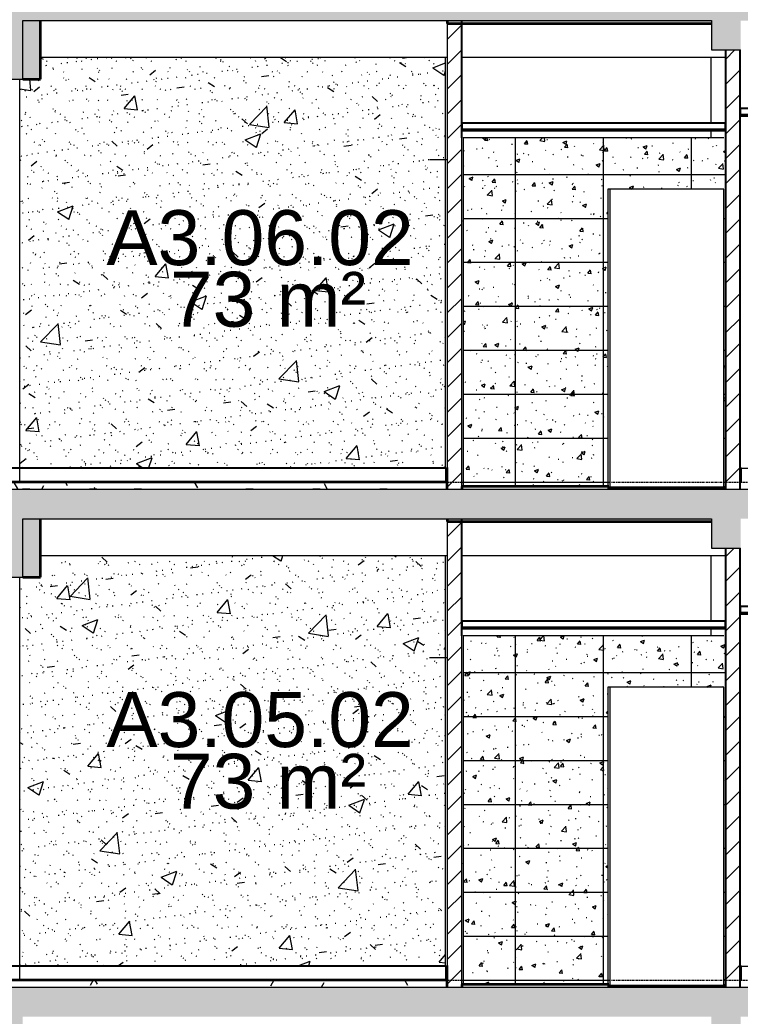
# Model space of a CAD drawing. Header units: millimetres. Extents: x 3451 to 201731, y -8641 to 35300.
# Drawn here: x 130876 to 135791, y 15555 to 22355 of the extents above; entities that cross this region are included whole.
import ezdxf

# ---------------------------------------------------------------- set-up
doc = ezdxf.new("R2010")
doc.units = ezdxf.units.MM
doc.linetypes.add('Centre', pattern=[31.75, 6.35, -4.7625, 15.875, -4.7625])
for name, color, linetype, lineweight in [('0-2', 50, 'Continuous', 5), ('A-AREA-IDEN', 2, 'Continuous', 9), ('A-CLNG-2', 250, 'Continuous', 25), ('A-CLNG-3', 7, 'Continuous', 9), ('A-CLNG-PATT-2', 9, 'Continuous', 9), ('A-DETL-GENF-1', 7, 'Continuous', 9), ('A-DETL-THIN', 151, 'Continuous', 9), ('A-DOOR', 31, 'Continuous', 9), ('A-DOOR-2', 50, 'Continuous', 18), ('A-FLOR-1', 10, 'Continuous', 35), ('A-FLOR-2', 7, 'Continuous', 9), ('A-FLOR-HRAL', 11, 'Continuous', 9), ('A-FLOR-HRAL-1', 253, 'Continuous', 9), ('A-FLOR-HRAL-2', 53, 'Continuous', 18), ('A-FLOR-LEVL-2', 51, 'Centre', 9), ('A-FLOR-PATT-1', 7, 'Continuous', 9), ('A-FLOR-PATT-4', 67, 'Continuous', 9), ('A-GLAZ-CURT', 52, 'Continuous', 9), ('A-GLAZ-CURT-2', 7, 'Continuous', 9), ('A-GLAZ-CURT-3', 50, 'Continuous', 18), ('A-WALL-2', 250, 'Continuous', 25), ('A-WALL-3', 7, 'Continuous', 9), ('A-WALL-PATT-2', 9, 'Continuous', 9), ('I-WALL-1', 7, 'Continuous', 9), ('S-BEAM-1', 12, 'Continuous', 5), ('S-BEAM-2', 10, 'Continuous', 35), ('S-BEAM-3', 7, 'Continuous', 9), ('S-COLS', 52, 'Continuous', 9)]:
    doc.layers.add(name, color=color, linetype=linetype, lineweight=lineweight)
doc.styles.add('Arial_1', font='arial.ttf', dxfattribs={"height": 375})
pattern_1 = [(45, (-51987.05, 14125), (-84.8528, 84.8528), [])]
pattern_2 = [(0, (-51987.05, 14125), (609.6, 152.4), [50.292, -406.908, 50.292, -406.908, -2438.4]), (0, (-51987.05, 14125), (609.6, 152.4), [-914.4, 50.292, -864.108, 50.292, -406.908, -1066.8]), (0, (-51987.05, 14125), (609.6, 152.4), [-2286, 50.292, -254.508, 50.292, -711.708]), (120, (-51758.45, 14201.2), (-436.7823, 451.7291), [50.292, -406.908, 50.292, -2845.308]), (120, (-51758.45, 14201.2), (-436.7823, 451.7291), [-507.492, -406.908, 50.292, -864.108, -1524]), (120, (-51758.45, 14201.2), (-436.7823, 451.7291), [-1828.8, 50.292, -406.908, 50.292, -1016.508]), (120, (-51758.45, 14201.2), (-436.7823, 451.7291), [-2336.292, -254.508, 50.292, -711.708]), (240, (-51682.25, 14506), (-172.8177, -604.1291), [50.292, -406.908, 50.292, -406.908, -2438.4]), (240, (-51682.25, 14506), (-172.8177, -604.1291), [-914.4, 50.292, -864.108, 50.292, -406.908, -1066.8]), (240, (-51682.25, 14506), (-172.8177, -604.1291), [-2286, 50.292, -254.508, 50.292, -711.708])]
pattern_3 = [(45, (-51987.05, 14125), (-53.033, 53.033), []), (135, (-51987.05, 14125), (-53.033, -53.033), [])]
pattern_4 = [(50, (-51987.05, 14125), (1093.104, -95.634), [114.3, -1257.3]), (355, (-51987, 14125), (-211.46, 1146.34), [91.44, -1005.84]), (100.451, (-51896, 14117), (881.656, 1050.7), [97.14, -1068.54]), (46.184, (-51987, 14429.8), (1626.475, -252.26), [171.45, -1885.95]), (96.636, (-51851.5, 14408.8), (1424.42, 1484.57), [145.71, -1602.81]), (351.184, (-51987, 14429.8), (1424.43, 1484.55), [137.16, -1508.76]), (21, (-51834.65, 14353.6), (909.686, -613.59), [114.3, -1257.3]), (326, (-51834.7, 14353.6), (370.81, 1105.13), [91.44, -1005.84]), (71.451, (-51758.8, 14302.5), (1280.503, 491.53), [97.14, -1068.54]), (37.5, (-51987.05, 14125), (18.531, 507.33), [50.292, -943.356, 50.292, -970.788, -1009.65]), (37.5, (-51987.05, 14125), (18.531, 507.33), [-2014.728, 50.292, -959.358]), (7.5, (-51987.05, 14125), (400.918, 601.084), [50.292, -531.876, 50.292, -920.496, -384.81]), (7.5, (-51987.05, 14125), (400.918, 601.084), [-1552.956, 50.292, -334.518]), (327.5, (-52326.9, 14125), (813.545, -34.374), [50.292, -330.708, 50.292, -1138.428, -1577.34]), (327.5, (-52326.9, 14125), (813.545, -34.374), [-1569.72, 50.292, -1527.048]), (317.5, (-52479.3, 14125), (888.775, 152.56), [50.292, -445.008, 50.292, -739.14, -1120.14]), (317.5, (-52479.3, 14125), (888.775, 152.56), [-1284.73, 50.29, -1069.85])]
pattern_5 = [(37.5, (-51987.05, 14125), (-4.7995, 146.8239), [5.029, -110.795, 5.029, -124.511, -123.825]), (37.5, (-51987.05, 14125), (-4.7995, 146.8239), [-245.364, 5.029, -118.796]), (7.5, (-51987.05, 14125), (134.8574, 215.0472), [5.029, -57.455, 5.029, -99.365, -40.005]), (7.5, (-51987.05, 14125), (134.8574, 215.0472), [-166.878, 5.029, -34.976]), (327.5, (-52080.78, 14125), (237.29776, 0.4316), [5.029, -33.071, 5.029, -132.131, -179.07]), (327.5, (-52080.78, 14125), (237.29776, 0.4316), [-175.26, 5.029, -174.041]), (317.5, (-52080.78, 14125), (229.067, 66.8792), [5.029, -14.021, 5.029, -84.887, -102.87]), (317.5, (-52080.78, 14125), (229.067, 66.8792), [-108.966, 5.029, -97.841])]
pattern_6 = [(50, (-51987.05, 14125), (273.276, -23.909), [28.575, -314.325]), (355, (-51987.05, 14125), (-52.8646, 286.585), [22.86, -251.46]), (100.451, (-51964.28, 14123), (220.414, 262.6745), [24.285, -267.135]), (46.184, (-51987.05, 14201.2), (406.619, -63.0646), [42.862, -471.487]), (96.636, (-51953.17, 14195.94), (356.104, 371.141), [36.428, -400.703]), (351.184, (-51987.05, 14201.2), (356.107, 371.138), [34.29, -377.19]), (21, (-51948.95, 14182.15), (227.4212, -153.3982), [28.575, -314.325]), (326, (-51948.95, 14182.15), (92.7027, 276.282), [22.86, -251.46]), (71.451, (-51930, 14169.37), (320.1254, 122.8816), [24.285, -267.135]), (37.5, (-51987.05, 14125), (4.6325, 126.8326), [5.029, -243.383, 5.029, -250.241, -252.412]), (37.5, (-51987.05, 14125), (4.6325, 126.8326), [-503.682, 5.029, -247.383]), (7.5, (-51987.05, 14125), (100.2292, 150.2711), [5.029, -140.513, 5.029, -237.668, -96.202]), (7.5, (-51987.05, 14125), (100.2292, 150.2711), [-388.239, 5.029, -91.173]), (327.5, (-52072.01, 14125), (203.38684, -8.5935), [5.029, -90.221, 5.029, -292.151, -394.335]), (327.5, (-52072.01, 14125), (203.38684, -8.5935), [-392.43, 5.029, -389.306]), (317.5, (-52110.11, 14125), (222.1944, 38.1398), [5.029, -118.796, 5.029, -192.329, -280.035]), (317.5, (-52110.11, 14125), (222.1944, 38.1398), [-321.183, 5.029, -275.006])]

# ---------------------------------------------------------------- blocks, each defined once
blk = doc.blocks.new('NCV_TKTC_KET CAU_rvt-2-TKCS_MẶT CẮT D')
at = {"layer": 'A-FLOR-PATT-1'}
h = blk.add_hatch(color=256, dxfattribs=at)
h.paths.add_polyline_path([(-37572.1, 22330), (-35537.4, 22330), (-35537.4, 22350), (-37938.6, 22350), (-37938.6, 22330)])
h.paths.add_polyline_path([(-66835.3, 22330), (-65032.3, 22330), (-65032.3, 22350), (-66835.3, 22350)])
h.paths.add_polyline_path([(-24866.9, 22330), (-24836.9, 22330), (-24836.9, 22350), (-28836.9, 22350), (-28836.9, 22330), (-25163.7, 22330)])
h.paths.add_polyline_path([(-58634.9, 22330), (-56833.3, 22330), (-56833.3, 22350), (-58634.9, 22350)])
h.paths.add_polyline_path([(-53357.9, 22330), (-51661.9, 22330), (-51661.9, 22350), (-53357.9, 22350), (-53357.9, 22330.4)])
h = blk.add_hatch(color=256, dxfattribs=at)
h.paths.add_polyline_path([(-37938.6, 18930), (-35537.4, 18930), (-35537.4, 18950), (-37938.6, 18950)])
h.paths.add_polyline_path([(-66835.3, 18930), (-65032.3, 18930), (-65032.3, 18950), (-66835.3, 18950)])
h.paths.add_polyline_path([(-51939.6, 18930), (-51661.9, 18930), (-51661.9, 18950), (-53357.9, 18950), (-53357.9, 18930), (-52592.7, 18930)])
h.paths.add_polyline_path([(-58634.9, 18930), (-56833.3, 18930), (-56833.3, 18950), (-58634.9, 18950)])
h.paths.add_polyline_path([(-24836.9, 18930), (-24836.9, 18950), (-28836.9, 18950), (-28836.9, 18930), (-25163.7, 18930)])
at = {"layer": 'S-BEAM-1'}
h = blk.add_hatch(color=256, dxfattribs=at)
h.paths.add_polyline_path([(-70033.1, 21950), (-70033.1, 22350), (-70111.9, 22350), (-70111.9, 21950)])
h.paths.add_polyline_path([(-69733.1, 21950), (-69611.9, 21950), (-69611.9, 22350), (-69733.1, 22350), (-69733.1, 22177.4)])
h = blk.add_hatch(color=256, dxfattribs=at)
h.paths.add_polyline_path([(-69611.9, 18550), (-69611.9, 18950), (-69733.1, 18950), (-69733.1, 18550)])
h.paths.add_polyline_path([(-70111.9, 18550), (-70033.1, 18550), (-70033.1, 18950), (-70111.9, 18950)])
at = {"layer": 'A-FLOR-1'}
for p, q in [((-66835.3, 22350), (-66835.3, 22330)), ((-66835.3, 22330), (-65032.3, 22330)), ((-66835.3, 18950), (-66835.3, 18930)), ((-66835.3, 18930), (-65032.3, 18930))]:
    blk.add_line(p, q, dxfattribs=at)
at = {"layer": 'S-BEAM-2'}
for p, q in [((-69611.9, 21950), (-69611.9, 22350)), ((-69733.1, 21950), (-69611.9, 21950)), ((-69611.9, 18550), (-69611.9, 18950)), ((-69733.1, 18550), (-69611.9, 18550))]:
    blk.add_line(p, q, dxfattribs=at)
at = {"layer": 'S-BEAM-3'}
for p, q in [((-69611.9, 22100), (-66836.9, 22100)), ((-66736.9, 22100), (-64936.9, 22100)), ((-64836.9, 22100), (-64832.2, 22100)), ((-69611.9, 18700), (-66836.9, 18700)), ((-66736.9, 18700), (-64936.9, 18700)), ((-64836.9, 18700), (-64832.2, 18700))]:
    blk.add_line(p, q, dxfattribs=at)
blk = doc.blocks.new('DOOR_CW_01 CANH MO-PANEL KINH - DIG_02-800x2200-CỬA NHÔM KÍNH-400864-TKCS_MẶT CẮT D')
at = {"layer": 'A-DOOR-2'}
blk.add_line((-37936.9, 7800), (-38056.9, 7800), dxfattribs=at)
blk = doc.blocks.new('System Panel - Glazed-901207-TKCS_MẶT CẮT D')
at = {"layer": 'A-GLAZ-CURT-2'}
for p, q in [((-64947.3, 7600), (-65389.5, 7600)), ((-64947.3, 5560), (-64947.3, 7600))]:
    blk.add_line(p, q, dxfattribs=at)
blk = doc.blocks.new('System Panel - Glazed-579379-TKCS_MẶT CẮT D')
at = {"layer": 'A-GLAZ-CURT-2'}
blk.add_line((-57186, 7600), (-57522.4, 7600), dxfattribs=at)
at = {"layer": 'A-GLAZ-CURT-3'}
for p, q in [((-57536.6, 7600), (-57536.6, 5550)), ((-57522.4, 7600), (-57536.6, 7600)), ((-57522.4, 5550), (-57522.4, 7600))]:
    blk.add_line(p, q, dxfattribs=at)
blk = doc.blocks.new('Railing - Railing-946623-TKCS_MẶT CẮT D')
at = {"layer": 'A-FLOR-HRAL-1'}
for p, q in [((-69826.9, 22695), (-69751.9, 22695)), ((-69751.9, 22600), (-69751.9, 22695)), ((-69751.9, 22695), (-66846.9, 22695)), ((-66836.9, 22695), (-66846.9, 22695)), ((-66846.9, 22695), (-66846.9, 22600))]:
    blk.add_line(p, q, dxfattribs=at)
at = {"layer": 'A-FLOR-HRAL-2'}
for p, q in [((-69826.9, 22695), (-69836.9, 22695)), ((-69836.9, 22695), (-69836.9, 22600)), ((-69826.9, 22600), (-69826.9, 22695)), ((-69836.9, 22600), (-69826.9, 22600))]:
    blk.add_line(p, q, dxfattribs=at)
blk = doc.blocks.new('Railing - Railing-916024-TKCS_MẶT CẮT D')
at = {"layer": 'A-FLOR-HRAL-1'}
for p, q in [((-64826.9, 5695), (-63151.9, 5695)), ((-63151.9, 5695), (-63151.9, 5600))]:
    blk.add_line(p, q, dxfattribs=at)
at = {"layer": 'A-FLOR-HRAL-2'}
for p, q in [((-64826.9, 5695), (-64836.9, 5695)), ((-64836.9, 5695), (-64836.9, 5600)), ((-64826.9, 5600), (-64826.9, 5695)), ((-64836.9, 5600), (-64826.9, 5600))]:
    blk.add_line(p, q, dxfattribs=at)
blk = doc.blocks.new('NCV_TKTC_TANG 6 - 8_rvt-6-TKCS_MẶT CẮT D')
at = {"layer": 'A-CLNG-PATT-2'}
h = blk.add_hatch(dxfattribs=at)
h.set_pattern_fill('FP_39', color=256, style=0, pattern_type=2)
h.set_pattern_definition(pattern_3)
h.paths.add_polyline_path([(-64936.9, 21600), (-64936.9, 21610), (-66736.9, 21610), (-66736.9, 21600), (-65001, 21600)])
at = {"layer": 'A-FLOR-PATT-4'}
h = blk.add_hatch(dxfattribs=at)
h.set_pattern_fill('FP_33', color=256, style=0, pattern_type=2)
h.set_pattern_definition(pattern_2)
h.paths.add_polyline_path([(-69836.9, 19150), (-66836.9, 19150), (-66836.9, 19200), (-69836.9, 19200)])
at = {"layer": 'A-WALL-PATT-2'}
h = blk.add_hatch(dxfattribs=at)
h.set_pattern_fill('FP_32', color=256, style=0, pattern_type=2)
h.set_pattern_definition(pattern_1)
h.paths.add_polyline_path([(-66836.9, 19150), (-66736.9, 19150), (-66736.9, 22350), (-66836.9, 22350), (-66836.9, 19300)])
h = blk.add_hatch(dxfattribs=at)
h.set_pattern_fill('FP_35', color=256, style=0, pattern_type=2)
h.set_pattern_definition(pattern_4)
h.paths.add_polyline_path([(-66846.9, 19300), (-66846.9, 22100), (-69611.9, 22100), (-69611.9, 21950), (-69751.9, 21950), (-69751.9, 19300), (-68919.5, 19300)])
h = blk.add_hatch(dxfattribs=at)
h.set_pattern_fill('FP_36', color=256, style=0, pattern_type=2)
h.set_pattern_definition(pattern_5)
h.paths.add_polyline_path([(-66846.9, 19300), (-66846.9, 22100), (-69611.9, 22100), (-69611.9, 21950), (-69751.9, 21950), (-69751.9, 19300), (-68919.5, 19300)])
h = blk.add_hatch(dxfattribs=at)
h.set_pattern_fill('FP_32', color=256, style=0, pattern_type=2)
h.set_pattern_definition(pattern_1)
h.paths.add_polyline_path([(-64836.9, 19150), (-64836.9, 22150), (-64936.9, 22150), (-64936.9, 19150)])
h = blk.add_hatch(dxfattribs=at)
h.set_pattern_fill('FP_45', color=256, style=0, pattern_type=2)
h.set_pattern_definition(pattern_6)
h.paths.add_polyline_path([(-64946.9, 19170), (-64936.9, 19170), (-64936.9, 21550), (-66726.9, 21550), (-66726.9, 19170), (-65738.6, 19170), (-65738.6, 21200), (-64947.3, 21200), (-64947.3, 19170)])
h = blk.add_hatch(dxfattribs=at)
h.set_pattern_fill('FP_77', color=256, style=0, pattern_type=2)
h.set_pattern_definition([(0, (-64941.94, 19200), (0, 300), []), (90, (-64941.94, 19200), (-600, 4e-14), [])])
h.paths.add_polyline_path([(-64946.9, 19170), (-64936.9, 19170), (-64936.9, 21550), (-66726.9, 21550), (-66726.9, 19170), (-65738.6, 19170), (-65738.6, 21200), (-64947.3, 21200), (-64947.3, 19170)])
at = {"layer": 'A-CLNG-2'}
for p, q in [((-64436.9, 21750), (-64836.9, 21750)), ((-64836.9, 21750), (-64836.9, 21700)), ((-64836.9, 21700), (-64436.9, 21700)), ((-64936.9, 21650), (-66736.9, 21650)), ((-66736.9, 21650), (-66736.9, 21600)), ((-64936.9, 21600), (-64936.9, 21650)), ((-66736.9, 21600), (-64936.9, 21600))]:
    blk.add_line(p, q, dxfattribs=at)
at = {"layer": 'A-CLNG-3'}
for p, q in [((-64436.9, 21710), (-64836.9, 21710)), ((-64936.9, 21610), (-66736.9, 21610))]:
    blk.add_line(p, q, dxfattribs=at)
at = {"layer": 'A-FLOR-1'}
for p, q in [((-66836.9, 19200), (-69836.9, 19200)), ((-66836.9, 19150), (-66836.9, 19200)), ((-65731.6, 19170), (-66736.9, 19170)), ((-66736.9, 19170), (-66736.9, 19150)), ((-65731.6, 19150), (-65731.6, 19170)), ((-64936.9, 19160), (-65731.6, 19160)), ((-65731.6, 19160), (-65731.6, 19150)), ((-64936.9, 19150), (-64936.9, 19160))]:
    blk.add_line(p, q, dxfattribs=at)
at = {"layer": 'A-FLOR-2'}
blk.add_line((-64947.3, 19170), (-64936.9, 19170), dxfattribs=at)
at = {"layer": 'A-WALL-2'}
for p, q in [((-66736.9, 21550), (-66736.9, 22350)), ((-64936.9, 22150), (-64936.9, 19150)), ((-64836.9, 19150), (-64836.9, 22150)), ((-66836.9, 19300), (-66836.9, 19150))]:
    blk.add_line(p, q, dxfattribs=at)
at = {"layer": 'A-WALL-3'}
for p, q in [((-66836.9, 22350), (-66836.9, 19300)), ((-66736.9, 19150), (-66736.9, 21550))]:
    blk.add_line(p, q, dxfattribs=at)
at = {"layer": 'I-WALL-1'}
for p, q in [((-66846.9, 19300), (-66846.9, 22100)), ((-69751.9, 19300), (-69751.9, 21950)), ((-64946.9, 21550), (-66726.9, 21550)), ((-66726.9, 21550), (-66726.9, 19170)), ((-69826.9, 19300), (-69751.9, 19300)), ((-69751.9, 19300), (-66846.9, 19300))]:
    blk.add_line(p, q, dxfattribs=at)
at = {"layer": 'A-DOOR'}
blk.add_blockref('DOOR_CW_01 CANH MO-PANEL KINH - DIG_02-800x2200-CỬA NHÔM KÍNH-400864-TKCS_MẶT CẮT D', (-28900, 13600), dxfattribs=at)
at = {"layer": 'A-FLOR-HRAL'}
for name, p in [('Railing - Railing-946623-TKCS_MẶT CẮT D', (0, -3400)), ('Railing - Railing-916024-TKCS_MẶT CẮT D', (0, 13600))]:
    blk.add_blockref(name, p, dxfattribs=at)
at = {"layer": 'A-GLAZ-CURT'}
for name, p in [('System Panel - Glazed-579379-TKCS_MẶT CẮT D', (-8202, 13600)), ('System Panel - Glazed-901207-TKCS_MẶT CẮT D', (0, 13600))]:
    blk.add_blockref(name, p, dxfattribs=at)
blk = doc.blocks.new('NCV_TKTC_TANG 5_rvt-2-TKCS_MẶT CẮT D')
at = {"layer": 'A-CLNG-PATT-2'}
h = blk.add_hatch(dxfattribs=at)
h.set_pattern_fill('FP_39', color=256, style=0, pattern_type=2)
h.set_pattern_definition(pattern_3)
h.paths.add_polyline_path([(-64936.9, 18200), (-64936.9, 18210), (-66736.9, 18210), (-66736.9, 18200), (-65001, 18200)])
at = {"layer": 'A-FLOR-PATT-4'}
h = blk.add_hatch(dxfattribs=at)
h.set_pattern_fill('FP_33', color=256, style=0, pattern_type=2)
h.set_pattern_definition(pattern_2)
h.paths.add_polyline_path([(-67613.3, 15750), (-66836.9, 15750), (-66836.9, 15800), (-69836.9, 15800), (-69836.9, 15750), (-68919.5, 15750)])
at = {"layer": 'A-WALL-PATT-2'}
h = blk.add_hatch(dxfattribs=at)
h.set_pattern_fill('FP_32', color=256, style=0, pattern_type=2)
h.set_pattern_definition(pattern_1)
h.paths.add_polyline_path([(-66736.9, 15750), (-66736.9, 18950), (-66836.9, 18950), (-66836.9, 15750)])
h = blk.add_hatch(dxfattribs=at)
h.set_pattern_fill('FP_35', color=256, style=0, pattern_type=2)
h.set_pattern_definition(pattern_4)
h.paths.add_polyline_path([(-69751.9, 15900), (-66846.9, 15900), (-66846.9, 18700), (-69611.9, 18700), (-69611.9, 18550), (-69751.9, 18550), (-69751.9, 16008.7)])
h = blk.add_hatch(dxfattribs=at)
h.set_pattern_fill('FP_36', color=256, style=0, pattern_type=2)
h.set_pattern_definition(pattern_5)
h.paths.add_polyline_path([(-69751.9, 15900), (-66846.9, 15900), (-66846.9, 18700), (-69611.9, 18700), (-69611.9, 18550), (-69751.9, 18550), (-69751.9, 16008.7)])
h = blk.add_hatch(dxfattribs=at)
h.set_pattern_fill('FP_32', color=256, style=0, pattern_type=2)
h.set_pattern_definition(pattern_1)
h.paths.add_polyline_path([(-64936.9, 15750), (-64836.9, 15750), (-64836.9, 18750), (-64936.9, 18750), (-64936.9, 16008.7)])
h = blk.add_hatch(dxfattribs=at)
h.set_pattern_fill('FP_45', color=256, style=0, pattern_type=2)
h.set_pattern_definition(pattern_6)
h.paths.add_polyline_path([(-66726.9, 15770), (-65738.6, 15770), (-65738.6, 17800), (-64947.3, 17800), (-64946.9, 15770), (-64936.9, 15770), (-64936.9, 18150), (-66726.9, 18150), (-66726.9, 16625.6)])
h = blk.add_hatch(dxfattribs=at)
h.set_pattern_fill('FP_80', color=256, style=0, pattern_type=2)
h.set_pattern_definition([(0, (-64941.94, 15800), (0, 300), []), (90, (-64941.94, 15800), (-600, 4e-14), [])])
h.paths.add_polyline_path([(-66726.9, 15770), (-65738.6, 15770), (-65738.6, 17800), (-64947.3, 17800), (-64946.9, 15770), (-64936.9, 15770), (-64936.9, 18150), (-66726.9, 18150), (-66726.9, 16625.6)])
at = {"layer": 'A-CLNG-2'}
for p, q in [((-64436.9, 18350), (-64836.9, 18350)), ((-64836.9, 18350), (-64836.9, 18300)), ((-64836.9, 18300), (-64436.9, 18300)), ((-64936.9, 18250), (-66736.9, 18250)), ((-66736.9, 18250), (-66736.9, 18200)), ((-64936.9, 18200), (-64936.9, 18250)), ((-66736.9, 18200), (-64936.9, 18200))]:
    blk.add_line(p, q, dxfattribs=at)
at = {"layer": 'A-CLNG-3'}
for p, q in [((-64436.9, 18310), (-64836.9, 18310)), ((-64936.9, 18210), (-66736.9, 18210))]:
    blk.add_line(p, q, dxfattribs=at)
at = {"layer": 'A-FLOR-1'}
for p, q in [((-66836.9, 15800), (-69836.9, 15800)), ((-66836.9, 15750), (-66836.9, 15800)), ((-65731.6, 15770), (-66736.9, 15770)), ((-66736.9, 15770), (-66736.9, 15750)), ((-65731.6, 15750), (-65731.6, 15770)), ((-64936.9, 15760), (-65731.6, 15760)), ((-65731.6, 15760), (-65731.6, 15750)), ((-64936.9, 15750), (-64936.9, 15760))]:
    blk.add_line(p, q, dxfattribs=at)
at = {"layer": 'A-FLOR-2'}
blk.add_line((-64947.3, 15770), (-64936.9, 15770), dxfattribs=at)
at = {"layer": 'A-WALL-2'}
for p, q in [((-66736.9, 18150), (-66736.9, 18950)), ((-64936.9, 18750), (-64936.9, 15750)), ((-64836.9, 15750), (-64836.9, 18750)), ((-66836.9, 15900), (-66836.9, 15750))]:
    blk.add_line(p, q, dxfattribs=at)
at = {"layer": 'A-WALL-3'}
for p, q in [((-66836.9, 18950), (-66836.9, 15900)), ((-66736.9, 15750), (-66736.9, 18150))]:
    blk.add_line(p, q, dxfattribs=at)
at = {"layer": 'I-WALL-1'}
for p, q in [((-66846.9, 15900), (-66846.9, 18700)), ((-69751.9, 15900), (-69751.9, 18550)), ((-64946.9, 18150), (-66726.9, 18150)), ((-66726.9, 18150), (-66726.9, 15770)), ((-69826.9, 15900), (-69751.9, 15900)), ((-69751.9, 15900), (-66846.9, 15900))]:
    blk.add_line(p, q, dxfattribs=at)
at = {"layer": 'A-DOOR'}
blk.add_blockref('DOOR_CW_01 CANH MO-PANEL KINH - DIG_02-800x2200-CỬA NHÔM KÍNH-400864-TKCS_MẶT CẮT D', (-28900, 10200), dxfattribs=at)
at = {"layer": 'A-FLOR-HRAL'}
for name, p in [('Railing - Railing-946623-TKCS_MẶT CẮT D', (0, -6800)), ('Railing - Railing-916024-TKCS_MẶT CẮT D', (0, 10200))]:
    blk.add_blockref(name, p, dxfattribs=at)
at = {"layer": 'A-GLAZ-CURT'}
for name, p in [('System Panel - Glazed-579379-TKCS_MẶT CẮT D', (-8202, 10200)), ('System Panel - Glazed-901207-TKCS_MẶT CẮT D', (0, 10200))]:
    blk.add_blockref(name, p, dxfattribs=at)

msp = doc.modelspace()

# ---------------------------------------------------------------- hatches: boundary and pattern name
at = {"layer": 'A-DETL-GENF-1'}
h = msp.add_hatch(color=256, dxfattribs=at)
h.paths.add_polyline_path([(160692.2, 21950), (160692.2, 22350), (167092.5, 22350), (167092.5, 22100), (167692.5, 22100), (167692.5, 22350), (171492.9, 22350), (171492.9, 22150), (171692.9, 22150), (171692.9, 22350), (175790.9, 22350), (175790.9, 21950), (176090.9, 21950), (176090.9, 22550), (151265.9, 22550), (151265.9, 22150), (151467.6, 22150), (151467.6, 22350), (154892.5, 22350), (154892.5, 22150), (155092.5, 22150), (155092.5, 22350), (156090.8, 22350), (156090.8, 21950), (156392.5, 21950), (156392.5, 22350), (160390.5, 22350), (160390.5, 21950), (160443.5, 21950)])
h.paths.add_polyline_path([(122694.6, 21950), (122694.6, 22550), (122392.5, 22550), (122392.5, 21950)])
h.paths.add_polyline_path([(138892.2, 21950), (139044.6, 21950), (139044.6, 22350), (143794.6, 22350), (143794.6, 22150), (143994.6, 22150), (143994.6, 22350), (146969.9, 22350), (146969.9, 21950), (147269.9, 21950), (147269.9, 22350), (148965.9, 22350), (148965.9, 22150), (149165.9, 22151.3), (149165.9, 22550), (128994.6, 22550), (128994.6, 22150), (129194.6, 22150), (129194.6, 22350), (130594.7, 22350), (130594.7, 21950), (130894.7, 21950), (130894.7, 22350), (135595.5, 22350), (135595.5, 22150), (135794.6, 22150), (135794.6, 22350), (138744.6, 22350), (138744.6, 21950)])
h.paths.add_polyline_path([(126628.8, 22150), (126828.8, 22150), (126828.8, 22350), (128244.5, 22350), (128244.5, 22150), (128444.5, 22150), (128443, 22550), (126628.8, 22550)])
h = msp.add_hatch(color=256, dxfattribs=at)
h.paths.add_polyline_path([(160692.2, 18550), (160692.2, 18950), (167092.5, 18950), (167092.5, 18700), (167692.5, 18700), (167692.5, 18950), (171492.9, 18950), (171492.9, 18750), (171692.9, 18750), (171692.9, 18950), (175790.9, 18950), (175790.9, 18550), (176090.9, 18550), (176090.9, 19150), (151265.9, 19150), (151265.9, 18750), (151467.6, 18750), (151467.6, 18950), (154892.5, 18950), (154892.5, 18750), (155092.5, 18750), (155092.5, 18950), (156090.8, 18950), (156090.8, 18550), (156392.5, 18550), (156392.5, 18950), (160390.5, 18950), (160390.5, 18550), (160443.5, 18550)])
h.paths.add_polyline_path([(130894.7, 18550), (130894.7, 18950), (135595.5, 18950), (135595.5, 18750), (135794.6, 18750), (135794.6, 18950), (138744.6, 18950), (138744.6, 18550), (139044.6, 18550), (139044.6, 18950), (143794.6, 18950), (143794.6, 18750), (143994.6, 18750), (143994.6, 18950), (146969.9, 18950), (146969.9, 18550), (147269.9, 18550), (147269.9, 18950), (148965.9, 18950), (148965.9, 18750), (149165.9, 18751.3), (149165.9, 19150), (128994.6, 19150), (128994.6, 18750), (129194.6, 18750), (129194.6, 18950), (130594.7, 18950), (130594.7, 18550)])
h.paths.add_polyline_path([(122694.6, 18550), (122694.6, 19150), (122392.5, 19150), (122392.5, 18550)])
h.paths.add_polyline_path([(128444.5, 18750), (128443, 19150), (126628.8, 19150), (126628.8, 18750), (126828.8, 18750), (126828.8, 18950), (128244.5, 18950), (128244.5, 18750)])
h = msp.add_hatch(color=256, dxfattribs=at)
h.paths.add_polyline_path([(160692.2, 15150), (160692.2, 15550), (167092.5, 15550), (167092.5, 15300), (167692.5, 15300), (167692.5, 15550), (171492.9, 15550), (171492.9, 15350), (171692.9, 15350), (171692.9, 15550), (175790.9, 15550), (175790.9, 15150), (176090.9, 15150), (176090.9, 15750), (151265.9, 15750), (151265.9, 15350), (151467.6, 15350), (151467.6, 15550), (154892.5, 15550), (154892.5, 15350), (155092.5, 15350), (155092.5, 15550), (156090.8, 15550), (156090.8, 15150), (156392.5, 15150), (156392.5, 15550), (160390.5, 15550), (160390.5, 15150), (160443.5, 15150)])
h.paths.add_polyline_path([(122694.6, 15150), (122694.6, 15750), (122392.5, 15750), (122392.5, 15150)])
h.paths.add_polyline_path([(130594.7, 15150), (130894.7, 15150), (130894.7, 15550), (135595.5, 15550), (135595.5, 15350), (135794.6, 15350), (135794.6, 15550), (138744.6, 15550), (138744.6, 15150), (139044.6, 15150), (139044.6, 15550), (143794.6, 15550), (143794.6, 15350), (143994.6, 15350), (143994.6, 15550), (146969.9, 15550), (146969.9, 15150), (147269.9, 15150), (147269.9, 15550), (148965.9, 15550), (148965.9, 15350), (149165.9, 15351.3), (149165.9, 15750), (128994.6, 15750), (128994.6, 15350), (129194.6, 15350), (129194.6, 15550), (130594.7, 15550), (130594.7, 15391.9)])
h.paths.add_polyline_path([(128444.5, 15350), (128443, 15750), (126628.8, 15750), (126628.8, 15350), (126828.8, 15350), (126828.8, 15550), (128244.5, 15550), (128244.5, 15350)])

# ---------------------------------------------------------------- linework, layer by layer
at = {"layer": 'A-DETL-THIN'}
for p, q in [((130894.7, 21950), (130894.7, 22350)), ((130894.7, 22350), (135595.5, 22350)), ((135595.5, 22350), (135595.5, 22150)), ((135595.5, 22150), (135794.6, 22150)), ((130594.7, 21950), (130894.7, 21950)), ((149165.9, 19150), (128994.6, 19150)), ((130894.7, 18550), (130894.7, 18950)), ((130894.7, 18950), (135595.5, 18950)), ((135595.5, 18950), (135595.5, 18750)), ((135595.5, 18750), (135794.6, 18750)), ((130594.7, 18550), (130894.7, 18550)), ((149165.9, 15750), (128994.6, 15750))]:
    msp.add_line(p, q, dxfattribs=at)
at = {"layer": 'A-FLOR-LEVL-2'}
for p, q in [((106972.4, 19200), (198239.7, 19200)), ((106972.4, 15800), (198239.7, 15800))]:
    msp.add_line(p, q, dxfattribs=at)
at = {"layer": 'S-COLS'}
for p, q in [((135592.5, 21650), (135592.5, 22100)), ((135592.5, 21550), (135592.5, 21600)), ((135592.5, 18250), (135592.5, 18700)), ((135592.5, 18150), (135592.5, 18200))]:
    msp.add_line(p, q, dxfattribs=at)

# ---------------------------------------------------------------- block references
at = {"layer": '0-2'}
for name in ['NCV_TKTC_KET CAU_rvt-2-TKCS_MẶT CẮT D', 'NCV_TKTC_TANG 6 - 8_rvt-6-TKCS_MẶT CẮT D', 'NCV_TKTC_TANG 5_rvt-2-TKCS_MẶT CẮT D']:
    msp.add_blockref(name, (200627.8, 0), dxfattribs=at)

# ---------------------------------------------------------------- texts
at = {"layer": 'A-AREA-IDEN', "char_height": 375, "line_spacing_factor": 0.936439, "style": 'Arial_1'}
for s, insert, width, attachment_point in [('\\pt7.5,15,22.5,30,37.5,45,52.5,60,67.5,75,82.5,90,97.5,105,112.5,120,127.5,135,142.5,150,157.5,165,172.5,180,187.5,195,202.5,210,217.5,225,232.5,240;A3.06.02', (132514.8, 20675.9), 2094, 8), ('\\pt7.5,15,22.5,30,37.5,45,52.5,60,67.5,75,82.5,90,97.5,105,112.5,120,127.5,135,142.5,150,157.5,165,172.5,180,187.5,195,202.5,210,217.5,225,232.5,240;73 m²', (132569.1, 20445.4), 1359, 5), ('\\pt7.5,15,22.5,30,37.5,45,52.5,60,67.5,75,82.5,90,97.5,105,112.5,120,127.5,135,142.5,150,157.5,165,172.5,180,187.5,195,202.5,210,217.5,225,232.5,240;A3.05.02', (132514.8, 17385.8), 2094, 8), ('\\pt7.5,15,22.5,30,37.5,45,52.5,60,67.5,75,82.5,90,97.5,105,112.5,120,127.5,135,142.5,150,157.5,165,172.5,180,187.5,195,202.5,210,217.5,225,232.5,240;73 m²', (132569.1, 17155.3), 1359, 5)]:
    msp.add_mtext(s, dxfattribs=dict(at, insert=insert, width=width, attachment_point=attachment_point))

doc.saveas('drawing.dxf')
